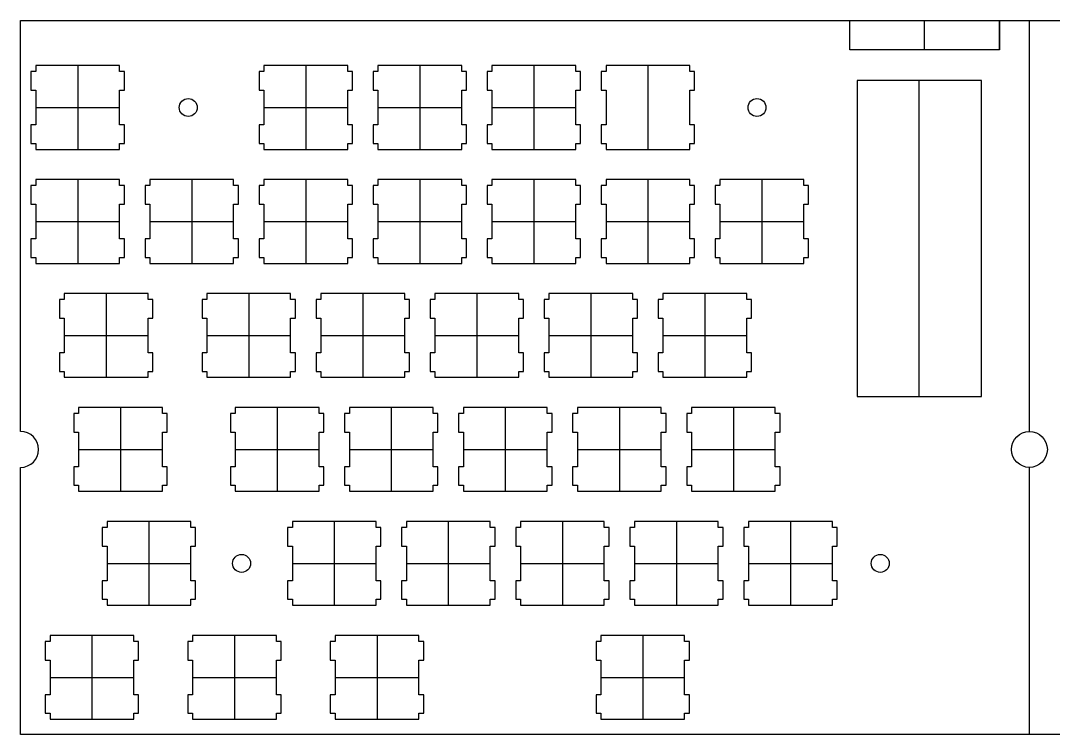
# Model space of a CAD drawing. Header units: millimetres. Extents: x 41 to 437, y 29 to 149.
# Drawn here: x 41.4 to 213.9, y 29.4 to 148.7 of the extents above; entities that cross this region are included whole.
import ezdxf

# ---------------------------------------------------------------- set-up
doc = ezdxf.new("R2010")
doc.units = ezdxf.units.MM
doc.layers.get('Defpoints').update_dxf_attribs({"lineweight": 30})
doc.layers.add('图层1', color=5, linetype='Continuous', lineweight=25, plot=False)

msp = doc.modelspace()

# ---------------------------------------------------------------- linework, layer by layer
at = {"layer": 'Defpoints'}
for points in [[(41.37, 80.05), (41.37, 148.72), (436.99, 148.72)], [(41.37, 29.42), (41.37, 74.05)], [(436.99, 74.05), (436.99, 29.42), (41.37, 29.42)]]:
    msp.add_lwpolyline(points, dxfattribs=at)
for centre, radius in [((69.37, 134.2), 1.5), ((164.37, 134.2), 1.5), ((209.87, 77.05), 3), ((78.28, 58), 1.5), ((184.96, 58), 1.5)]:
    msp.add_circle(centre, radius, dxfattribs=at)
msp.add_arc((41.37, 77.05), 3, 270, 90, dxfattribs=at)
at = {"layer": '图层1'}
for p, q in [((192.37, 143.87), (192.37, 148.72)), ((209.87, 124.82), (209.87, 148.72)), ((209.87, 80.05), (209.87, 148.72)), ((43.9, 140.2), (43.1, 140.2)), ((43.1, 140.2), (43.1, 137.1)), ((43.9, 141.2), (43.9, 140.2)), ((57.9, 141.2), (43.9, 141.2)), ((50.9, 141.2), (50.9, 127.2)), ((57.9, 140.2), (57.9, 141.2)), ((58.7, 140.2), (57.9, 140.2)), ((58.7, 137.1), (58.7, 140.2)), ((82, 140.2), (81.2, 140.2)), ((81.2, 140.2), (81.2, 137.1)), ((82, 141.2), (82, 140.2)), ((96, 141.2), (82, 141.2)), ((89, 141.2), (89, 127.2)), ((96, 140.2), (96, 141.2)), ((96.8, 140.2), (96, 140.2)), ((96.8, 137.1), (96.8, 140.2)), ((101.05, 140.2), (100.25, 140.2)), ((100.25, 140.2), (100.25, 137.1)), ((101.05, 141.2), (101.05, 140.2)), ((115.05, 141.2), (101.05, 141.2)), ((108.05, 141.2), (108.05, 127.2)), ((115.05, 140.2), (115.05, 141.2)), ((115.85, 140.2), (115.05, 140.2)), ((115.85, 137.1), (115.85, 140.2)), ((120.1, 140.2), (119.3, 140.2)), ((119.3, 140.2), (119.3, 137.1)), ((120.1, 141.2), (120.1, 140.2)), ((134.1, 141.2), (120.1, 141.2)), ((127.1, 141.2), (127.1, 127.2)), ((134.1, 140.2), (134.1, 141.2)), ((134.9, 140.2), (134.1, 140.2)), ((134.9, 137.1), (134.9, 140.2)), ((139.15, 140.2), (138.35, 140.2)), ((138.35, 140.2), (138.35, 137.1)), ((139.15, 141.2), (139.15, 140.2)), ((153.15, 141.2), (139.15, 141.2)), ((146.15, 141.2), (146.15, 127.2)), ((153.15, 140.2), (153.15, 141.2)), ((153.94, 140.2), (153.15, 140.2)), ((153.94, 137.1), (153.94, 140.2)), ((191.48, 85.91), (191.48, 138.72)), ((43.1, 137.1), (43.9, 137.1)), ((43.9, 137.1), (43.9, 131.3)), ((57.9, 131.3), (57.9, 137.1)), ((57.9, 137.1), (58.7, 137.1)), ((81.2, 137.1), (82, 137.1)), ((82, 137.1), (82, 131.3)), ((96, 131.3), (96, 137.1)), ((96, 137.1), (96.8, 137.1)), ((100.25, 137.1), (101.05, 137.1)), ((101.05, 137.1), (101.05, 131.3)), ((115.05, 131.3), (115.05, 137.1)), ((115.05, 137.1), (115.85, 137.1)), ((119.3, 137.1), (120.1, 137.1)), ((120.1, 137.1), (120.1, 131.3)), ((134.1, 131.3), (134.1, 137.1)), ((134.1, 137.1), (134.9, 137.1)), ((138.35, 137.1), (139.15, 137.1)), ((139.15, 137.1), (139.15, 131.3)), ((153.15, 131.3), (153.15, 137.1)), ((153.15, 137.1), (153.94, 137.1)), ((43.9, 134.2), (57.9, 134.2)), ((82, 134.2), (96, 134.2)), ((101.05, 134.2), (115.05, 134.2)), ((120.1, 134.2), (134.1, 134.2)), ((43.9, 131.3), (43.1, 131.3)), ((43.1, 131.3), (43.1, 128.2)), ((58.7, 131.3), (57.9, 131.3)), ((58.7, 128.2), (58.7, 131.3)), ((82, 131.3), (81.2, 131.3)), ((81.2, 131.3), (81.2, 128.2)), ((96.8, 131.3), (96, 131.3)), ((96.8, 128.2), (96.8, 131.3)), ((101.05, 131.3), (100.25, 131.3)), ((100.25, 131.3), (100.25, 128.2)), ((115.85, 131.3), (115.05, 131.3)), ((115.85, 128.2), (115.85, 131.3)), ((120.1, 131.3), (119.3, 131.3)), ((119.3, 131.3), (119.3, 128.2)), ((134.9, 131.3), (134.1, 131.3)), ((134.9, 128.2), (134.9, 131.3)), ((139.15, 131.3), (138.35, 131.3)), ((138.35, 131.3), (138.35, 128.2)), ((153.94, 131.3), (153.15, 131.3)), ((153.94, 128.2), (153.94, 131.3)), ((43.1, 128.2), (43.9, 128.2)), ((43.9, 128.2), (43.9, 127.2)), ((57.9, 127.2), (57.9, 128.2)), ((57.9, 128.2), (58.7, 128.2)), ((81.2, 128.2), (82, 128.2)), ((82, 128.2), (82, 127.2)), ((96, 127.2), (96, 128.2)), ((96, 128.2), (96.8, 128.2)), ((100.25, 128.2), (101.05, 128.2)), ((101.05, 128.2), (101.05, 127.2)), ((115.05, 127.2), (115.05, 128.2)), ((115.05, 128.2), (115.85, 128.2)), ((119.3, 128.2), (120.1, 128.2)), ((120.1, 128.2), (120.1, 127.2)), ((134.1, 127.2), (134.1, 128.2)), ((134.1, 128.2), (134.9, 128.2)), ((138.35, 128.2), (139.15, 128.2)), ((139.15, 128.2), (139.15, 127.2)), ((153.15, 127.2), (153.15, 128.2)), ((153.15, 128.2), (153.94, 128.2)), ((43.9, 127.2), (57.9, 127.2)), ((82, 127.2), (96, 127.2)), ((101.05, 127.2), (115.05, 127.2)), ((120.1, 127.2), (134.1, 127.2)), ((139.15, 127.2), (153.15, 127.2)), ((43.9, 121.15), (43.1, 121.15)), ((43.1, 121.15), (43.1, 118.05)), ((43.9, 122.15), (43.9, 121.15)), ((57.9, 122.15), (43.9, 122.15)), ((50.9, 122.15), (50.9, 108.15)), ((57.9, 121.15), (57.9, 122.15)), ((58.7, 121.15), (57.9, 121.15)), ((58.7, 118.05), (58.7, 121.15)), ((62.95, 121.15), (62.15, 121.15)), ((62.15, 121.15), (62.15, 118.05)), ((62.95, 122.15), (62.95, 121.15)), ((76.95, 122.15), (62.95, 122.15)), ((69.95, 122.15), (69.95, 108.15)), ((76.95, 121.15), (76.95, 122.15)), ((77.75, 121.15), (76.95, 121.15)), ((77.75, 118.05), (77.75, 121.15)), ((82, 121.15), (81.2, 121.15)), ((81.2, 121.15), (81.2, 118.05)), ((82, 122.15), (82, 121.15)), ((96, 122.15), (82, 122.15)), ((89, 122.15), (89, 108.15)), ((96, 121.15), (96, 122.15)), ((96.8, 121.15), (96, 121.15)), ((96.8, 118.05), (96.8, 121.15)), ((101.05, 121.15), (100.25, 121.15)), ((100.25, 121.15), (100.25, 118.05)), ((101.05, 122.15), (101.05, 121.15)), ((115.05, 122.15), (101.05, 122.15)), ((108.05, 122.15), (108.05, 108.15)), ((115.05, 121.15), (115.05, 122.15)), ((115.85, 121.15), (115.05, 121.15)), ((115.85, 118.05), (115.85, 121.15)), ((120.1, 121.15), (119.3, 121.15)), ((119.3, 121.15), (119.3, 118.05)), ((120.1, 122.15), (120.1, 121.15)), ((134.1, 122.15), (120.1, 122.15)), ((127.1, 122.15), (127.1, 108.15)), ((134.1, 121.15), (134.1, 122.15)), ((134.9, 121.15), (134.1, 121.15)), ((134.9, 118.05), (134.9, 121.15)), ((139.15, 121.15), (138.35, 121.15)), ((138.35, 121.15), (138.35, 118.05)), ((139.15, 122.15), (139.15, 121.15)), ((153.15, 122.15), (139.15, 122.15)), ((146.15, 122.15), (146.15, 108.15)), ((153.15, 121.15), (153.15, 122.15)), ((153.94, 121.15), (153.15, 121.15)), ((153.94, 118.05), (153.94, 121.15)), ((158.19, 121.15), (157.4, 121.15)), ((157.4, 121.15), (157.4, 118.05)), ((158.19, 122.15), (158.19, 121.15)), ((172.2, 122.15), (158.19, 122.15)), ((165.2, 122.15), (165.2, 108.15)), ((172.2, 121.15), (172.2, 122.15)), ((173, 121.15), (172.2, 121.15)), ((173, 118.05), (173, 121.15)), ((43.1, 118.05), (43.9, 118.05)), ((43.9, 118.05), (43.9, 112.25)), ((57.9, 112.25), (57.9, 118.05)), ((57.9, 118.05), (58.7, 118.05)), ((62.15, 118.05), (62.95, 118.05)), ((62.95, 118.05), (62.95, 112.25)), ((76.95, 112.25), (76.95, 118.05)), ((76.95, 118.05), (77.75, 118.05)), ((81.2, 118.05), (82, 118.05)), ((82, 118.05), (82, 112.25)), ((96, 112.25), (96, 118.05)), ((96, 118.05), (96.8, 118.05)), ((100.25, 118.05), (101.05, 118.05)), ((101.05, 118.05), (101.05, 112.25)), ((115.05, 112.25), (115.05, 118.05)), ((115.05, 118.05), (115.85, 118.05)), ((119.3, 118.05), (120.1, 118.05)), ((120.1, 118.05), (120.1, 112.25)), ((134.1, 112.25), (134.1, 118.05)), ((134.1, 118.05), (134.9, 118.05)), ((138.35, 118.05), (139.15, 118.05)), ((139.15, 118.05), (139.15, 112.25)), ((153.15, 112.25), (153.15, 118.05)), ((153.15, 118.05), (153.94, 118.05)), ((157.4, 118.05), (158.19, 118.05)), ((158.19, 118.05), (158.19, 112.25)), ((172.2, 112.25), (172.2, 118.05)), ((172.2, 118.05), (173, 118.05)), ((43.9, 115.15), (57.9, 115.15)), ((62.95, 115.15), (76.95, 115.15)), ((82, 115.15), (96, 115.15)), ((101.05, 115.15), (115.05, 115.15)), ((120.1, 115.15), (134.1, 115.15)), ((139.15, 115.15), (153.15, 115.15)), ((158.2, 115.15), (172.2, 115.15)), ((43.9, 112.25), (43.1, 112.25)), ((43.1, 112.25), (43.1, 109.15)), ((58.7, 112.25), (57.9, 112.25)), ((58.7, 109.15), (58.7, 112.25)), ((62.95, 112.25), (62.15, 112.25)), ((62.15, 112.25), (62.15, 109.15)), ((77.75, 112.25), (76.95, 112.25)), ((77.75, 109.15), (77.75, 112.25)), ((82, 112.25), (81.2, 112.25)), ((81.2, 112.25), (81.2, 109.15)), ((96.8, 112.25), (96, 112.25)), ((96.8, 109.15), (96.8, 112.25)), ((101.05, 112.25), (100.25, 112.25)), ((100.25, 112.25), (100.25, 109.15)), ((115.85, 112.25), (115.05, 112.25)), ((115.85, 109.15), (115.85, 112.25)), ((120.1, 112.25), (119.3, 112.25)), ((119.3, 112.25), (119.3, 109.15)), ((134.9, 112.25), (134.1, 112.25)), ((134.9, 109.15), (134.9, 112.25)), ((139.15, 112.25), (138.35, 112.25)), ((138.35, 112.25), (138.35, 109.15)), ((153.94, 112.25), (153.15, 112.25)), ((153.94, 109.15), (153.94, 112.25)), ((158.19, 112.25), (157.4, 112.25)), ((157.4, 112.25), (157.4, 109.15)), ((173, 112.25), (172.2, 112.25)), ((173, 109.15), (173, 112.25)), ((43.1, 109.15), (43.9, 109.15)), ((43.9, 109.15), (43.9, 108.15)), ((57.9, 108.15), (57.9, 109.15)), ((57.9, 109.15), (58.7, 109.15)), ((62.15, 109.15), (62.95, 109.15)), ((62.95, 109.15), (62.95, 108.15)), ((76.95, 108.15), (76.95, 109.15)), ((76.95, 109.15), (77.75, 109.15)), ((81.2, 109.15), (82, 109.15)), ((82, 109.15), (82, 108.15)), ((96, 108.15), (96, 109.15)), ((96, 109.15), (96.8, 109.15)), ((100.25, 109.15), (101.05, 109.15)), ((101.05, 109.15), (101.05, 108.15)), ((115.05, 108.15), (115.05, 109.15)), ((115.05, 109.15), (115.85, 109.15)), ((119.3, 109.15), (120.1, 109.15)), ((120.1, 109.15), (120.1, 108.15)), ((134.1, 108.15), (134.1, 109.15)), ((134.1, 109.15), (134.9, 109.15)), ((138.35, 109.15), (139.15, 109.15)), ((139.15, 109.15), (139.15, 108.15)), ((153.15, 108.15), (153.15, 109.15)), ((153.15, 109.15), (153.94, 109.15)), ((157.4, 109.15), (158.19, 109.15)), ((158.19, 109.15), (158.19, 108.15)), ((172.2, 108.15), (172.2, 109.15)), ((172.2, 109.15), (173, 109.15)), ((43.9, 108.15), (57.9, 108.15)), ((62.95, 108.15), (76.95, 108.15)), ((82, 108.15), (96, 108.15)), ((101.05, 108.15), (115.05, 108.15)), ((120.1, 108.15), (134.1, 108.15)), ((139.15, 108.15), (153.15, 108.15)), ((158.19, 108.15), (172.2, 108.15)), ((48.66, 102.1), (47.86, 102.1)), ((47.86, 102.1), (47.86, 99)), ((48.66, 103.1), (48.66, 102.1)), ((62.66, 103.1), (48.66, 103.1)), ((55.66, 103.1), (55.66, 89.1)), ((62.66, 102.1), (62.66, 103.1)), ((63.46, 102.1), (62.66, 102.1)), ((63.46, 99), (63.46, 102.1)), ((72.47, 102.1), (71.67, 102.1)), ((71.67, 102.1), (71.67, 99)), ((72.47, 103.1), (72.47, 102.1)), ((86.47, 103.1), (72.47, 103.1)), ((79.47, 103.1), (79.47, 89.1)), ((86.47, 102.1), (86.47, 103.1)), ((87.27, 102.1), (86.47, 102.1)), ((87.27, 99), (87.27, 102.1)), ((91.52, 102.1), (90.72, 102.1)), ((90.72, 102.1), (90.72, 99)), ((91.52, 103.1), (91.52, 102.1)), ((105.52, 103.1), (91.52, 103.1)), ((98.52, 103.1), (98.52, 89.1)), ((105.52, 102.1), (105.52, 103.1)), ((106.32, 102.1), (105.52, 102.1)), ((106.32, 99), (106.32, 102.1)), ((110.57, 102.1), (109.77, 102.1)), ((109.77, 102.1), (109.77, 99)), ((110.57, 103.1), (110.57, 102.1)), ((124.57, 103.1), (110.57, 103.1)), ((117.57, 103.1), (117.57, 89.1)), ((124.57, 102.1), (124.57, 103.1)), ((125.37, 102.1), (124.57, 102.1)), ((125.37, 99), (125.37, 102.1)), ((129.62, 102.1), (128.82, 102.1)), ((128.82, 102.1), (128.82, 99)), ((129.62, 103.1), (129.62, 102.1)), ((143.62, 103.1), (129.62, 103.1)), ((136.62, 103.1), (136.62, 89.1)), ((143.62, 102.1), (143.62, 103.1)), ((144.42, 102.1), (143.62, 102.1)), ((144.42, 99), (144.42, 102.1)), ((148.67, 102.1), (147.87, 102.1)), ((147.87, 102.1), (147.87, 99)), ((148.67, 103.1), (148.67, 102.1)), ((162.67, 103.1), (148.67, 103.1)), ((155.67, 103.1), (155.67, 89.1)), ((162.67, 102.1), (162.67, 103.1)), ((163.47, 102.1), (162.67, 102.1)), ((163.47, 99), (163.47, 102.1)), ((47.86, 99), (48.66, 99)), ((48.66, 99), (48.66, 93.2)), ((62.66, 93.2), (62.66, 99)), ((62.66, 99), (63.46, 99)), ((71.67, 99), (72.47, 99)), ((72.47, 99), (72.47, 93.2)), ((86.47, 93.2), (86.47, 99)), ((86.47, 99), (87.27, 99)), ((90.72, 99), (91.52, 99)), ((91.52, 99), (91.52, 93.2)), ((105.52, 93.2), (105.52, 99)), ((105.52, 99), (106.32, 99)), ((109.77, 99), (110.57, 99)), ((110.57, 99), (110.57, 93.2)), ((124.57, 93.2), (124.57, 99)), ((124.57, 99), (125.37, 99)), ((128.82, 99), (129.62, 99)), ((129.62, 99), (129.62, 93.2)), ((143.62, 93.2), (143.62, 99)), ((143.62, 99), (144.42, 99)), ((147.87, 99), (148.67, 99)), ((148.67, 99), (148.67, 93.2)), ((162.67, 93.2), (162.67, 99)), ((162.67, 99), (163.47, 99)), ((48.66, 96.1), (62.66, 96.1)), ((72.47, 96.1), (86.47, 96.1)), ((91.52, 96.1), (105.52, 96.1)), ((110.57, 96.1), (124.57, 96.1)), ((129.62, 96.1), (143.62, 96.1)), ((148.67, 96.1), (162.67, 96.1)), ((48.66, 93.2), (47.86, 93.2)), ((47.86, 93.2), (47.86, 90.1)), ((63.46, 93.2), (62.66, 93.2)), ((63.46, 90.1), (63.46, 93.2)), ((72.47, 93.2), (71.67, 93.2)), ((71.67, 93.2), (71.67, 90.1)), ((87.27, 93.2), (86.47, 93.2)), ((87.27, 90.1), (87.27, 93.2)), ((91.52, 93.2), (90.72, 93.2)), ((90.72, 93.2), (90.72, 90.1)), ((106.32, 93.2), (105.52, 93.2)), ((106.32, 90.1), (106.32, 93.2)), ((110.57, 93.2), (109.77, 93.2)), ((109.77, 93.2), (109.77, 90.1)), ((125.37, 93.2), (124.57, 93.2)), ((125.37, 90.1), (125.37, 93.2)), ((129.62, 93.2), (128.82, 93.2)), ((128.82, 93.2), (128.82, 90.1)), ((144.42, 93.2), (143.62, 93.2)), ((144.42, 90.1), (144.42, 93.2)), ((148.67, 93.2), (147.87, 93.2)), ((147.87, 93.2), (147.87, 90.1)), ((163.47, 93.2), (162.67, 93.2)), ((163.47, 90.1), (163.47, 93.2)), ((47.86, 90.1), (48.66, 90.1)), ((48.66, 90.1), (48.66, 89.1)), ((62.66, 89.1), (62.66, 90.1)), ((62.66, 90.1), (63.46, 90.1)), ((71.67, 90.1), (72.47, 90.1)), ((72.47, 90.1), (72.47, 89.1)), ((86.47, 89.1), (86.47, 90.1)), ((86.47, 90.1), (87.27, 90.1)), ((90.72, 90.1), (91.52, 90.1)), ((91.52, 90.1), (91.52, 89.1)), ((105.52, 89.1), (105.52, 90.1)), ((105.52, 90.1), (106.32, 90.1)), ((109.77, 90.1), (110.57, 90.1)), ((110.57, 90.1), (110.57, 89.1)), ((124.57, 89.1), (124.57, 90.1)), ((124.57, 90.1), (125.37, 90.1)), ((128.82, 90.1), (129.62, 90.1)), ((129.62, 90.1), (129.62, 89.1)), ((143.62, 89.1), (143.62, 90.1)), ((143.62, 90.1), (144.42, 90.1)), ((147.87, 90.1), (148.67, 90.1)), ((148.67, 90.1), (148.67, 89.1)), ((162.67, 89.1), (162.67, 90.1)), ((162.67, 90.1), (163.47, 90.1)), ((48.66, 89.1), (62.66, 89.1)), ((72.47, 89.1), (86.47, 89.1)), ((91.52, 89.1), (105.52, 89.1)), ((110.57, 89.1), (124.57, 89.1)), ((129.62, 89.1), (143.62, 89.1)), ((148.67, 89.1), (162.67, 89.1)), ((51.04, 83.05), (50.24, 83.05)), ((50.24, 83.05), (50.24, 79.95)), ((51.04, 84.05), (51.04, 83.05)), ((65.04, 84.05), (51.04, 84.05)), ((58.04, 84.05), (58.04, 70.05)), ((65.04, 83.05), (65.04, 84.05)), ((65.84, 83.05), (65.04, 83.05)), ((65.84, 79.95), (65.84, 83.05)), ((77.23, 83.05), (76.43, 83.05)), ((76.43, 83.05), (76.43, 79.95)), ((77.23, 84.05), (77.23, 83.05)), ((91.23, 84.05), (77.23, 84.05)), ((84.23, 84.05), (84.23, 70.05)), ((91.23, 83.05), (91.23, 84.05)), ((92.03, 83.05), (91.23, 83.05)), ((92.03, 79.95), (92.03, 83.05)), ((96.28, 83.05), (95.48, 83.05)), ((95.48, 83.05), (95.48, 79.95)), ((96.28, 84.05), (96.28, 83.05)), ((110.28, 84.05), (96.28, 84.05)), ((103.28, 84.05), (103.28, 70.05)), ((110.28, 83.05), (110.28, 84.05)), ((111.08, 83.05), (110.28, 83.05)), ((111.08, 79.95), (111.08, 83.05)), ((115.33, 83.05), (114.53, 83.05)), ((114.53, 83.05), (114.53, 79.95)), ((115.33, 84.05), (115.33, 83.05)), ((129.33, 84.05), (115.33, 84.05)), ((122.33, 84.05), (122.33, 70.05)), ((129.33, 83.05), (129.33, 84.05)), ((130.13, 83.05), (129.33, 83.05)), ((130.13, 79.95), (130.13, 83.05)), ((134.38, 83.05), (133.58, 83.05)), ((133.58, 83.05), (133.58, 79.95)), ((134.38, 84.05), (134.38, 83.05)), ((148.38, 84.05), (134.38, 84.05)), ((141.38, 84.05), (141.38, 70.05)), ((148.38, 83.05), (148.38, 84.05)), ((149.18, 83.05), (148.38, 83.05)), ((149.18, 79.95), (149.18, 83.05)), ((153.43, 83.05), (152.63, 83.05)), ((152.63, 83.05), (152.63, 79.95)), ((153.43, 84.05), (153.43, 83.05)), ((167.43, 84.05), (153.43, 84.05)), ((160.43, 84.05), (160.43, 70.05)), ((167.43, 83.05), (167.43, 84.05)), ((168.23, 83.05), (167.43, 83.05)), ((168.23, 79.95), (168.23, 83.05)), ((50.24, 79.95), (51.04, 79.95)), ((51.04, 79.95), (51.04, 74.15)), ((65.04, 74.15), (65.04, 79.95)), ((65.04, 79.95), (65.84, 79.95)), ((76.43, 79.95), (77.23, 79.95)), ((77.23, 79.95), (77.23, 74.15)), ((91.23, 74.15), (91.23, 79.95)), ((91.23, 79.95), (92.03, 79.95)), ((95.48, 79.95), (96.28, 79.95)), ((96.28, 79.95), (96.28, 74.15)), ((110.28, 74.15), (110.28, 79.95)), ((110.28, 79.95), (111.08, 79.95)), ((114.53, 79.95), (115.33, 79.95)), ((115.33, 79.95), (115.33, 74.15)), ((129.33, 74.15), (129.33, 79.95)), ((129.33, 79.95), (130.13, 79.95)), ((133.58, 79.95), (134.38, 79.95)), ((134.38, 79.95), (134.38, 74.15)), ((148.38, 74.15), (148.38, 79.95)), ((148.38, 79.95), (149.18, 79.95)), ((152.63, 79.95), (153.43, 79.95)), ((153.43, 79.95), (153.43, 74.15)), ((167.43, 74.15), (167.43, 79.95)), ((167.43, 79.95), (168.23, 79.95)), ((51.04, 77.05), (65.04, 77.05)), ((77.23, 77.05), (91.23, 77.05)), ((96.28, 77.05), (110.28, 77.05)), ((115.33, 77.05), (129.33, 77.05)), ((134.38, 77.05), (148.38, 77.05)), ((153.43, 77.05), (167.43, 77.05)), ((51.04, 74.15), (50.24, 74.15)), ((50.24, 74.15), (50.24, 71.05)), ((65.84, 74.15), (65.04, 74.15)), ((65.84, 71.05), (65.84, 74.15)), ((77.23, 74.15), (76.43, 74.15)), ((76.43, 74.15), (76.43, 71.05)), ((92.03, 74.15), (91.23, 74.15)), ((92.03, 71.05), (92.03, 74.15)), ((96.28, 74.15), (95.48, 74.15)), ((95.48, 74.15), (95.48, 71.05)), ((111.08, 74.15), (110.28, 74.15)), ((111.08, 71.05), (111.08, 74.15)), ((115.33, 74.15), (114.53, 74.15)), ((114.53, 74.15), (114.53, 71.05)), ((130.13, 74.15), (129.33, 74.15)), ((130.13, 71.05), (130.13, 74.15)), ((134.38, 74.15), (133.58, 74.15)), ((133.58, 74.15), (133.58, 71.05)), ((149.18, 74.15), (148.38, 74.15)), ((149.18, 71.05), (149.18, 74.15)), ((153.43, 74.15), (152.63, 74.15)), ((152.63, 74.15), (152.63, 71.05)), ((168.23, 74.15), (167.43, 74.15)), ((168.23, 71.05), (168.23, 74.15)), ((209.87, 29.42), (209.87, 74.05)), ((50.24, 71.05), (51.04, 71.05)), ((51.04, 71.05), (51.04, 70.05)), ((65.04, 70.05), (65.04, 71.05)), ((65.04, 71.05), (65.84, 71.05)), ((76.43, 71.05), (77.23, 71.05)), ((77.23, 71.05), (77.23, 70.05)), ((91.23, 70.05), (91.23, 71.05)), ((91.23, 71.05), (92.03, 71.05)), ((95.48, 71.05), (96.28, 71.05)), ((96.28, 71.05), (96.28, 70.05)), ((110.28, 70.05), (110.28, 71.05)), ((110.28, 71.05), (111.08, 71.05)), ((114.53, 71.05), (115.33, 71.05)), ((115.33, 71.05), (115.33, 70.05)), ((129.33, 70.05), (129.33, 71.05)), ((129.33, 71.05), (130.13, 71.05)), ((133.58, 71.05), (134.38, 71.05)), ((134.38, 71.05), (134.38, 70.05)), ((148.38, 70.05), (148.38, 71.05)), ((148.38, 71.05), (149.18, 71.05)), ((152.63, 71.05), (153.43, 71.05)), ((153.43, 71.05), (153.43, 70.05)), ((167.43, 70.05), (167.43, 71.05)), ((167.43, 71.05), (168.23, 71.05)), ((51.04, 70.05), (65.04, 70.05)), ((77.23, 70.05), (91.23, 70.05)), ((96.28, 70.05), (110.28, 70.05)), ((115.33, 70.05), (129.33, 70.05)), ((134.38, 70.05), (148.38, 70.05)), ((153.43, 70.05), (167.43, 70.05)), ((55.8, 64), (55, 64)), ((55, 64), (55, 60.9)), ((55.8, 65), (55.8, 64)), ((69.8, 65), (55.8, 65)), ((62.8, 65), (62.8, 51)), ((69.8, 64), (69.8, 65)), ((70.6, 64), (69.8, 64)), ((70.6, 60.9), (70.6, 64)), ((86.76, 64), (85.96, 64)), ((85.96, 64), (85.96, 60.9)), ((86.76, 65), (86.76, 64)), ((100.76, 65), (86.76, 65)), ((93.76, 65), (93.76, 51)), ((100.76, 64), (100.76, 65)), ((101.56, 64), (100.76, 64)), ((101.56, 60.9), (101.56, 64)), ((105.81, 64), (105.01, 64)), ((105.01, 64), (105.01, 60.9)), ((105.81, 65), (105.81, 64)), ((119.81, 65), (105.81, 65)), ((112.81, 65), (112.81, 51)), ((119.81, 64), (119.81, 65)), ((120.61, 64), (119.81, 64)), ((120.61, 60.9), (120.61, 64)), ((124.86, 64), (124.06, 64)), ((124.06, 64), (124.06, 60.9)), ((124.86, 65), (124.86, 64)), ((138.86, 65), (124.86, 65)), ((131.86, 65), (131.86, 51)), ((138.86, 64), (138.86, 65)), ((139.66, 64), (138.86, 64)), ((139.66, 60.9), (139.66, 64)), ((143.91, 64), (143.11, 64)), ((143.11, 64), (143.11, 60.9)), ((143.91, 65), (143.91, 64)), ((157.91, 65), (143.91, 65)), ((150.91, 65), (150.91, 51)), ((157.91, 64), (157.91, 65)), ((158.71, 64), (157.91, 64)), ((158.71, 60.9), (158.71, 64)), ((162.96, 64), (162.16, 64)), ((162.16, 64), (162.16, 60.9)), ((162.96, 65), (162.96, 64)), ((176.96, 65), (162.96, 65)), ((169.96, 65), (169.96, 51)), ((176.96, 64), (176.96, 65)), ((177.76, 64), (176.96, 64)), ((177.76, 60.9), (177.76, 64)), ((55, 60.9), (55.8, 60.9)), ((55.8, 60.9), (55.8, 55.1)), ((69.8, 55.1), (69.8, 60.9)), ((69.8, 60.9), (70.6, 60.9)), ((85.96, 60.9), (86.76, 60.9)), ((86.76, 60.9), (86.76, 55.1)), ((100.76, 55.1), (100.76, 60.9)), ((100.76, 60.9), (101.56, 60.9)), ((105.01, 60.9), (105.81, 60.9)), ((105.81, 60.9), (105.81, 55.1)), ((119.81, 55.1), (119.81, 60.9)), ((119.81, 60.9), (120.61, 60.9)), ((124.06, 60.9), (124.86, 60.9)), ((124.86, 60.9), (124.86, 55.1)), ((138.86, 55.1), (138.86, 60.9)), ((138.86, 60.9), (139.66, 60.9)), ((143.11, 60.9), (143.91, 60.9)), ((143.91, 60.9), (143.91, 55.1)), ((157.91, 55.1), (157.91, 60.9)), ((157.91, 60.9), (158.71, 60.9)), ((162.16, 60.9), (162.96, 60.9)), ((162.96, 60.9), (162.96, 55.1)), ((176.96, 55.1), (176.96, 60.9)), ((176.96, 60.9), (177.76, 60.9)), ((55.8, 58), (69.8, 58)), ((86.76, 58), (100.76, 58)), ((105.81, 58), (119.81, 58)), ((124.86, 58), (138.86, 58)), ((143.91, 58), (157.91, 58)), ((162.96, 58), (176.96, 58)), ((55.8, 55.1), (55, 55.1)), ((55, 55.1), (55, 52)), ((70.6, 55.1), (69.8, 55.1)), ((70.6, 52), (70.6, 55.1)), ((86.76, 55.1), (85.96, 55.1)), ((85.96, 55.1), (85.96, 52)), ((101.56, 55.1), (100.76, 55.1)), ((101.56, 52), (101.56, 55.1)), ((105.81, 55.1), (105.01, 55.1)), ((105.01, 55.1), (105.01, 52)), ((120.61, 55.1), (119.81, 55.1)), ((120.61, 52), (120.61, 55.1)), ((124.86, 55.1), (124.06, 55.1)), ((124.06, 55.1), (124.06, 52)), ((139.66, 55.1), (138.86, 55.1)), ((139.66, 52), (139.66, 55.1)), ((143.91, 55.1), (143.11, 55.1)), ((143.11, 55.1), (143.11, 52)), ((158.71, 55.1), (157.91, 55.1)), ((158.71, 52), (158.71, 55.1)), ((162.96, 55.1), (162.16, 55.1)), ((162.16, 55.1), (162.16, 52)), ((177.76, 55.1), (176.96, 55.1)), ((177.76, 52), (177.76, 55.1)), ((55, 52), (55.8, 52)), ((55.8, 52), (55.8, 51)), ((69.8, 51), (69.8, 52)), ((69.8, 52), (70.6, 52)), ((85.96, 52), (86.76, 52)), ((86.76, 52), (86.76, 51)), ((100.76, 51), (100.76, 52)), ((100.76, 52), (101.56, 52)), ((105.01, 52), (105.81, 52)), ((105.81, 52), (105.81, 51)), ((119.81, 51), (119.81, 52)), ((119.81, 52), (120.61, 52)), ((124.06, 52), (124.86, 52)), ((124.86, 52), (124.86, 51)), ((138.86, 51), (138.86, 52)), ((138.86, 52), (139.66, 52)), ((143.11, 52), (143.91, 52)), ((143.91, 52), (143.91, 51)), ((157.91, 51), (157.91, 52)), ((157.91, 52), (158.71, 52)), ((162.16, 52), (162.96, 52)), ((162.96, 52), (162.96, 51)), ((176.96, 51), (176.96, 52)), ((176.96, 52), (177.76, 52)), ((55.8, 51), (69.8, 51)), ((86.76, 51), (100.76, 51)), ((105.81, 51), (119.81, 51)), ((124.86, 51), (138.86, 51)), ((143.91, 51), (157.91, 51)), ((162.96, 51), (176.96, 51)), ((46.28, 44.95), (45.48, 44.95)), ((45.48, 44.95), (45.48, 41.85)), ((46.28, 45.95), (46.28, 44.95)), ((60.28, 45.95), (46.28, 45.95)), ((53.28, 45.95), (53.28, 31.95)), ((60.28, 44.95), (60.28, 45.95)), ((61.08, 44.95), (60.28, 44.95)), ((61.08, 41.85), (61.08, 44.95)), ((70.09, 44.95), (69.29, 44.95)), ((69.29, 44.95), (69.29, 41.85)), ((70.09, 45.95), (70.09, 44.95)), ((84.09, 45.95), (70.09, 45.95)), ((77.09, 45.95), (77.09, 31.95)), ((84.09, 44.95), (84.09, 45.95)), ((84.89, 44.95), (84.09, 44.95)), ((84.89, 41.85), (84.89, 44.95)), ((93.9, 44.95), (93.1, 44.95)), ((93.1, 44.95), (93.1, 41.85)), ((93.9, 45.95), (93.9, 44.95)), ((107.9, 45.95), (93.9, 45.95)), ((100.9, 45.95), (100.9, 31.95)), ((107.9, 44.95), (107.9, 45.95)), ((108.7, 44.95), (107.9, 44.95)), ((108.7, 41.85), (108.7, 44.95)), ((138.28, 44.95), (137.48, 44.95)), ((137.48, 44.95), (137.48, 41.85)), ((138.28, 45.95), (138.28, 44.95)), ((152.28, 45.95), (138.28, 45.95)), ((145.28, 45.95), (145.28, 31.95)), ((152.28, 44.95), (152.28, 45.95)), ((153.08, 44.95), (152.28, 44.95)), ((153.08, 41.85), (153.08, 44.95)), ((45.48, 41.85), (46.28, 41.85)), ((46.28, 41.85), (46.28, 36.05)), ((60.28, 36.05), (60.28, 41.85)), ((60.28, 41.85), (61.08, 41.85)), ((69.29, 41.85), (70.09, 41.85)), ((70.09, 41.85), (70.09, 36.05)), ((84.09, 36.05), (84.09, 41.85)), ((84.09, 41.85), (84.89, 41.85)), ((93.1, 41.85), (93.9, 41.85)), ((93.9, 41.85), (93.9, 36.05)), ((107.9, 36.05), (107.9, 41.85)), ((107.9, 41.85), (108.7, 41.85)), ((137.48, 41.85), (138.28, 41.85)), ((138.28, 41.85), (138.28, 36.05)), ((152.28, 36.05), (152.28, 41.85)), ((152.28, 41.85), (153.08, 41.85)), ((46.28, 38.95), (60.28, 38.95)), ((70.09, 38.95), (84.09, 38.95)), ((93.9, 38.95), (107.9, 38.95)), ((138.28, 38.95), (152.28, 38.95)), ((46.28, 36.05), (45.48, 36.05)), ((45.48, 36.05), (45.48, 32.95)), ((61.08, 36.05), (60.28, 36.05)), ((61.08, 32.95), (61.08, 36.05)), ((70.09, 36.05), (69.29, 36.05)), ((69.29, 36.05), (69.29, 32.95)), ((84.89, 36.05), (84.09, 36.05)), ((84.89, 32.95), (84.89, 36.05)), ((93.9, 36.05), (93.1, 36.05)), ((93.1, 36.05), (93.1, 32.95)), ((108.7, 36.05), (107.9, 36.05)), ((108.7, 32.95), (108.7, 36.05)), ((138.28, 36.05), (137.48, 36.05)), ((137.48, 36.05), (137.48, 32.95)), ((153.08, 36.05), (152.28, 36.05)), ((153.08, 32.95), (153.08, 36.05)), ((45.48, 32.95), (46.28, 32.95)), ((46.28, 32.95), (46.28, 31.95)), ((60.28, 31.95), (60.28, 32.95)), ((60.28, 32.95), (61.08, 32.95)), ((69.29, 32.95), (70.09, 32.95)), ((70.09, 32.95), (70.09, 31.95)), ((84.09, 31.95), (84.09, 32.95)), ((84.09, 32.95), (84.89, 32.95)), ((93.1, 32.95), (93.9, 32.95)), ((93.9, 32.95), (93.9, 31.95)), ((107.9, 31.95), (107.9, 32.95)), ((107.9, 32.95), (108.7, 32.95)), ((137.48, 32.95), (138.28, 32.95)), ((138.28, 32.95), (138.28, 31.95)), ((152.28, 31.95), (152.28, 32.95)), ((152.28, 32.95), (153.08, 32.95)), ((46.28, 31.95), (60.28, 31.95)), ((70.09, 31.95), (84.09, 31.95)), ((93.9, 31.95), (107.9, 31.95)), ((138.28, 31.95), (152.28, 31.95))]:
    msp.add_line(p, q, dxfattribs=at)
at = {"layer": '图层1', "linetype": 'Continuous'}
for p, q in [((204.87, 143.87), (204.87, 148.72)), ((201.87, 138.72), (181.09, 138.72)), ((181.09, 138.72), (181.09, 85.91)), ((201.87, 85.91), (201.87, 138.72)), ((181.09, 85.91), (201.87, 85.91))]:
    msp.add_line(p, q, dxfattribs=at)
at = {"layer": '图层1'}
msp.add_lwpolyline([(204.87, 148.72), (204.87, 143.87), (179.87, 143.87), (179.87, 148.72)], close=True, dxfattribs=at)

doc.saveas('drawing.dxf')
